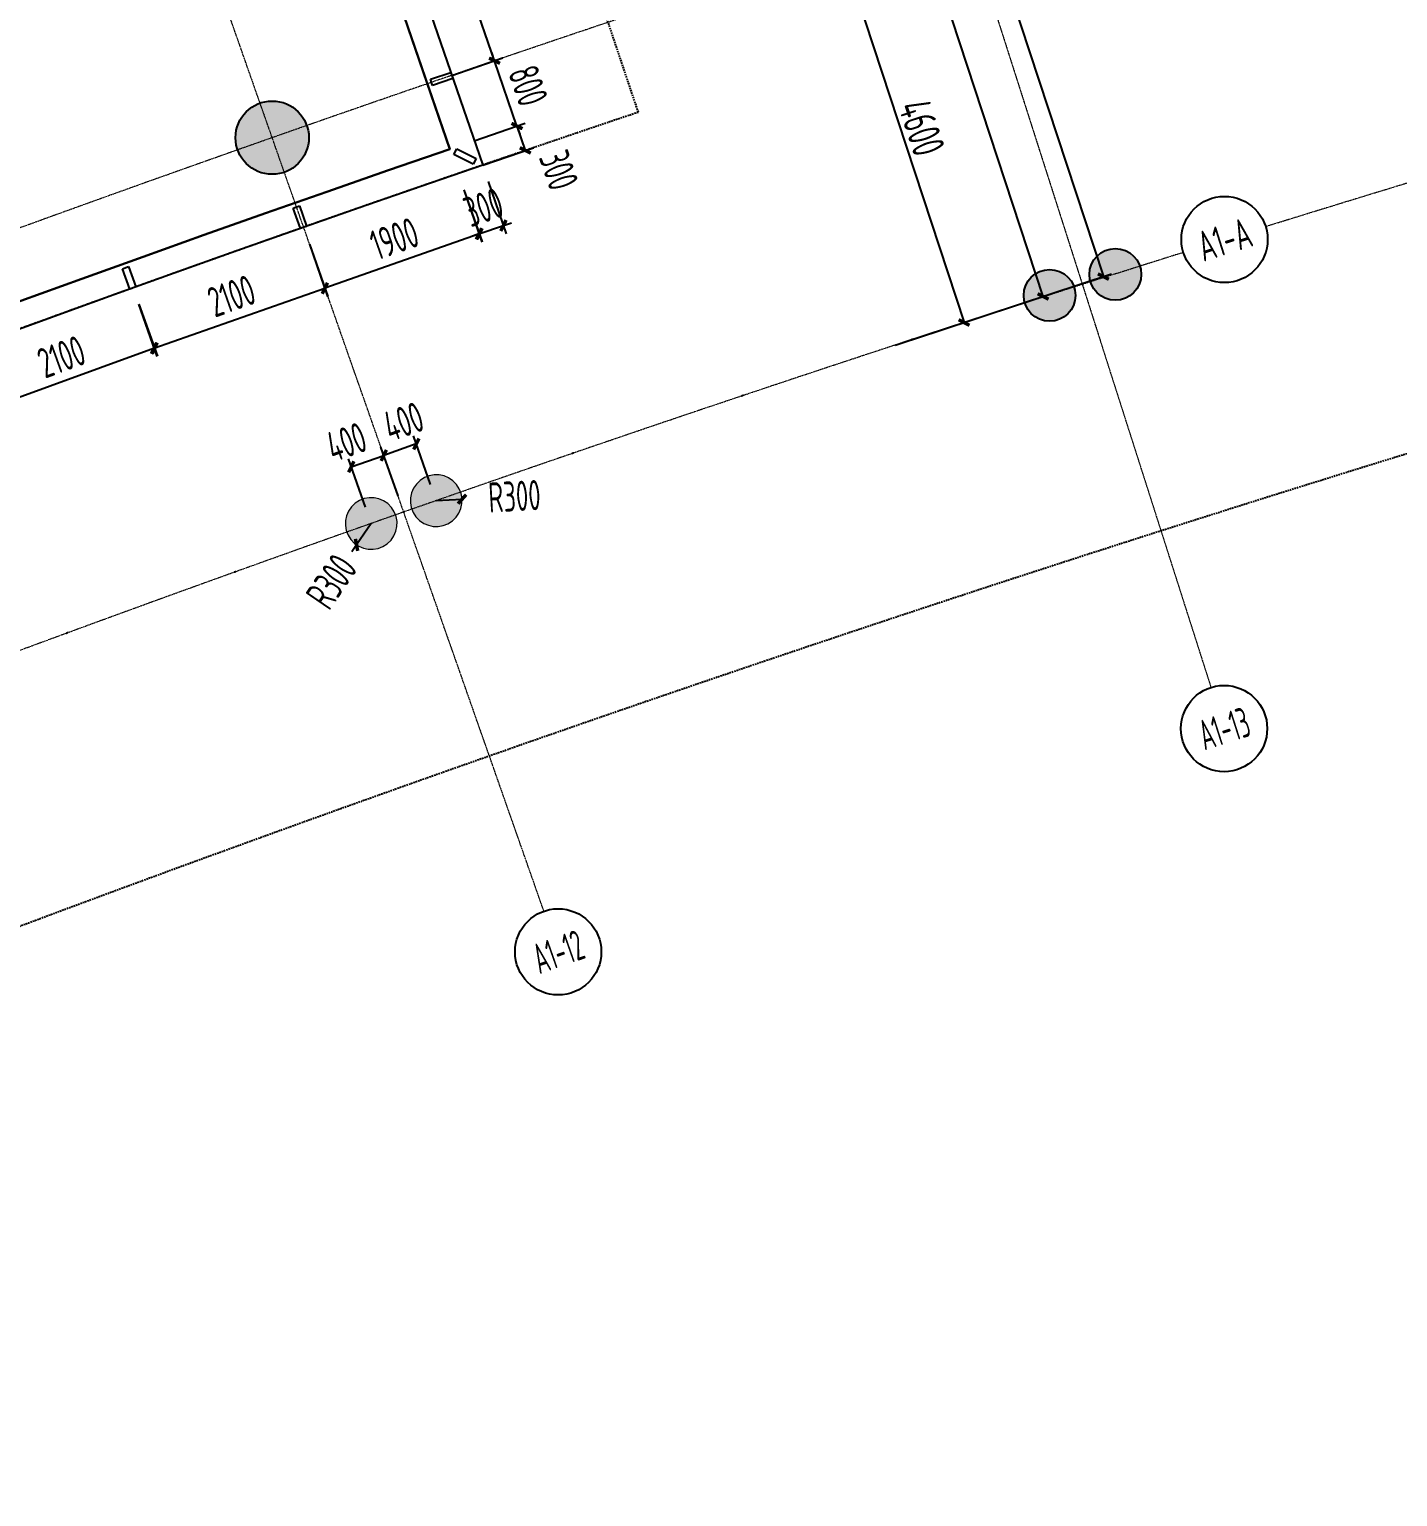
# Model space of a CAD drawing. Header units: millimetres. Extents: x 0 to 12095980, y -6694179 to 0.
# Drawn here: x 11678601 to 11694467, y -6432930 to -6415919 of the extents above; entities that cross this region are included whole.
import ezdxf
from ezdxf.enums import TextEntityAlignment as Align

# ---------------------------------------------------------------- set-up
doc = ezdxf.new("R2010")
doc.units = ezdxf.units.MM
doc.header["$LTSCALE"] = 10
doc.linetypes.add('A1-RG-AXIS$0$CENTER', pattern=[50.8, 31.75, -6.35, 6.35, -6.35])
doc.linetypes.add('A1-RI-F2$0$HIDDEN2', pattern=[0.1875, 0.125, -0.0625])
for name, color, linetype in [('A1-RD-2F$0$A-DIMS-1：100', 1, 'Continuous'), ('A1-RD-2F$0$A-GLAZ', 140, 'Continuous'), ('A1-RD-2F$0$A-louban', 5, 'Continuous'), ('A1-RG-AXIS$0$A-COLU-HATH', 8, 'Continuous'), ('A1-RG-AXIS$0$A-COLUMN', 7, 'Continuous'), ('A1-RG-AXIS$0$A-DETL-PEN0', 247, 'Continuous'), ('A1-RG-AXIS$0$A-DIMS-100', 1, 'Continuous'), ('A1-RG-AXIS$0$A-SYMB-NAME', 13, 'Continuous'), ('A1-RI-F2$0$A-DIMS-1：100', 1, 'Continuous'), ('A1-RI-F2$0$A-FUZHUXIAN', 55, 'A1-RI-F2$0$HIDDEN2'), ('A1-RI-F2$0$A-TEXT1', 4, 'Continuous')]:
    doc.layers.add(name, color=color, linetype=linetype)
doc.layers.add('A1-RG-AXIS$0$A-GRID', color=1, linetype='A1-RG-AXIS$0$CENTER', lineweight=9)
doc.styles.add('A1-RD-2F$0$XD2008', font='xd-hzs.shx', dxfattribs={"width": 0.7, "bigfont": 'xd-hztxt.shx'})
doc.styles.add('A1-RG-AXIS$0$A1-RG-AXIS$0$XD2008', font='xd-hzs.shx', dxfattribs={"width": 0.7, "bigfont": 'xd-hztxt.shx'})
doc.styles.add('A1-RG-AXIS$0$XD2008', font='xd-hzs.shx', dxfattribs={"width": 0.7, "bigfont": 'xd-hztxt.shx'})
doc.styles.add('A1-RI-F2$0$ECADI', font='gbeitc.shx', dxfattribs={"width": 0.7, "bigfont": 'gbcbig.shx'})
doc.styles.add('A1-RI-F2$0$XD2008', font='xd-hzs.shx', dxfattribs={"width": 0.7, "bigfont": 'xd-hztxt.shx'})
doc.dimstyles.new('A1-RD-2F$0$XD100$0', dxfattribs={"dimscale": 100, "dimtxt": 3.5, "dimasz": 2, "dimexe": 1, "dimexo": 2, "dimgap": 1, "dimtad": 1, "dimdec": 0, "dimdsep": 46, "dimtxsty": 'A1-RD-2F$0$XD2008', "dimblk": 'A1-RD-2F$0$_ArchTick', "dimblk1": 'A1-RD-2F$0$_ArchTick', "dimblk2": 'A1-RD-2F$0$_ArchTick', "dimsah": 1, "dimcen": 2.5, "dimclrd": 1, "dimclre": 1, "dimclrt": 4, "dimaunit": 1, "dimadec": 0, "dimazin": 0, "dimtfac": 1, "dimtdec": 0, "dimtix": 1, "dimtmove": 2, "dimatfit": 3, "dimfxl": 1, "dimtolj": 1, "dimtzin": 0, "dimarcsym": 0})
doc.dimstyles.new('A1-RG-AXIS$0$XD100$0', dxfattribs={"dimscale": 100, "dimtxt": 5.5, "dimasz": 1, "dimexe": 1, "dimexo": 2, "dimgap": 0.5, "dimtad": 1, "dimdec": 0, "dimdsep": 46, "dimtxsty": 'A1-RG-AXIS$0$XD2008', "dimblk": 'A1-RG-AXIS$0$_ArchTick', "dimblk1": 'A1-RG-AXIS$0$_ArchTick', "dimblk2": 'A1-RG-AXIS$0$_ArchTick', "dimsah": 1, "dimcen": 2.5, "dimclrt": 4, "dimazin": 0, "dimtfac": 1, "dimtdec": 0, "dimtix": 1, "dimtmove": 0, "dimatfit": 3, "dimfxl": 1, "dimtolj": 1, "dimtzin": 0, "dimarcsym": 0})
doc.dimstyles.new('A1-RI-F2$0$XD100', dxfattribs={"dimscale": 100, "dimtxt": 3.5, "dimasz": 1, "dimexe": 1, "dimexo": 2, "dimgap": 1, "dimtad": 1, "dimdec": 0, "dimdsep": 46, "dimtxsty": 'A1-RI-F2$0$XD2008', "dimblk": 'A1-RI-F2$0$_ArchTick', "dimcen": 2.5, "dimclrd": 1, "dimclre": 1, "dimclrt": 4, "dimaunit": 1, "dimadec": 0, "dimazin": 0, "dimtfac": 1, "dimtdec": 0, "dimtix": 1, "dimtmove": 2, "dimatfit": 3, "dimfxl": 1, "dimtolj": 1, "dimtzin": 0, "dimarcsym": 0})
doc.dimstyles.new('A1-RI-F2$0$XD100$0', dxfattribs={"dimscale": 100, "dimtxt": 3.5, "dimasz": 2, "dimexe": 1, "dimexo": 2, "dimgap": 1, "dimtad": 1, "dimdec": 0, "dimdsep": 46, "dimtxsty": 'A1-RI-F2$0$XD2008', "dimblk1": 'A1-RI-F2$0$_ArchTick', "dimblk2": 'A1-RI-F2$0$_ArchTick', "dimsah": 1, "dimcen": 2.5, "dimclrd": 1, "dimclre": 1, "dimclrt": 4, "dimaunit": 1, "dimadec": 0, "dimazin": 0, "dimtfac": 1, "dimtdec": 0, "dimtix": 1, "dimtmove": 2, "dimatfit": 3, "dimfxl": 1, "dimtolj": 1, "dimtzin": 0, "dimarcsym": 0})

# ---------------------------------------------------------------- blocks, each defined once
blk = doc.blocks.new('A1-RI-F2$0$_ArchTick')
at = {"color": 0, "linetype": 'ByBlock', "const_width": 0.4}
blk.add_lwpolyline([(-0.5, -0.5), (0.5, 0.5)], dxfattribs=at)
blk = doc.blocks.new('*D108')
at = {"layer": 'A1-RI-F2$0$A-DIMS-1：100', "color": 1, "linetype": 'ByBlock', "lineweight": -2, "transparency": 16777216}
for p, q in [((11679737, -6392507), (11682247, -6391681)), ((11682152, -6391712), (11691055, -6418786)), ((11688640, -6419580), (11691150, -6418754))]:
    blk.add_line(p, q, dxfattribs=at)
at = {"layer": 'A1-RI-F2$0$A-DIMS-1：100', "color": 1, "linetype": 'ByBlock', "lineweight": -2, "transparency": 16777216, "xscale": 100, "yscale": 100, "zscale": 100}
for p, rotation in [((11682152, -6391712), 108.2035673494303), ((11691055, -6418786), 288.2035673494303)]:
    blk.add_blockref('A1-RI-F2$0$_ArchTick', p, dxfattribs=dict(at, rotation=rotation))
at = {"layer": 'A1-RI-F2$0$A-DIMS-1：100', "color": 4, "linetype": 'ByBlock', "transparency": 16777216, "insert": (11686865, -6405163), "char_height": 350, "attachment_point": 5, "rotation": 288.2036, "style": 'A1-RI-F2$0$XD2008'}
blk.add_mtext('\\A1;28500', dxfattribs=at)
blk = doc.blocks.new('*D102')
at = {"layer": 'A1-RI-F2$0$A-DIMS-1：100', "color": 1, "linetype": 'ByBlock', "lineweight": -2, "transparency": 16777216}
blk.add_line((11683319, -6421383), (11683619, -6421366), dxfattribs=at)
at = {"layer": 'A1-RI-F2$0$A-DIMS-1：100', "color": 1, "linetype": 'ByBlock', "lineweight": -2, "transparency": 16777216, "xscale": 100, "yscale": 100, "zscale": 100, "rotation": 3.206619954607961}
blk.add_blockref('A1-RI-F2$0$_ArchTick', (11683619, -6421366), dxfattribs=at)
at = {"layer": 'A1-RI-F2$0$A-DIMS-1：100', "color": 4, "linetype": 'ByBlock', "transparency": 16777216, "insert": (11684226, -6421332), "char_height": 350, "attachment_point": 5, "rotation": 3.2066, "style": 'A1-RI-F2$0$XD2008'}
blk.add_mtext('\\A1;R300', dxfattribs=at)
blk = doc.blocks.new('*D103')
at = {"layer": 'A1-RI-F2$0$A-DIMS-1：100', "color": 1, "linetype": 'ByBlock', "lineweight": -2, "transparency": 16777216}
for p, q in [((11682565, -6421648), (11682395, -6421896)), ((11682395, -6421896), (11682339, -6421978))]:
    blk.add_line(p, q, dxfattribs=at)
at = {"layer": 'A1-RI-F2$0$A-DIMS-1：100', "color": 1, "linetype": 'ByBlock', "lineweight": -2, "transparency": 16777216, "xscale": 100, "yscale": 100, "zscale": 100, "rotation": 55.64288706467502}
blk.add_blockref('A1-RI-F2$0$_ArchTick', (11682395, -6421896), dxfattribs=at)
at = {"layer": 'A1-RI-F2$0$A-DIMS-1：100', "color": 4, "linetype": 'ByBlock', "transparency": 16777216, "insert": (11682104, -6422321), "char_height": 350, "attachment_point": 5, "rotation": 55.6429, "style": 'A1-RI-F2$0$XD2008'}
blk.add_mtext('\\A1;R300', dxfattribs=at)
blk = doc.blocks.new('*D104')
at = {"layer": 'A1-RI-F2$0$A-DIMS-1：100', "color": 1, "linetype": 'ByBlock', "lineweight": -2, "transparency": 16777216}
for p, q in [((11683088, -6420726), (11682711, -6420858)), ((11683253, -6421194), (11683055, -6420632)), ((11682876, -6421327), (11682678, -6420764))]:
    blk.add_line(p, q, dxfattribs=at)
at = {"layer": 'A1-RI-F2$0$A-DIMS-1：100', "color": 1, "linetype": 'ByBlock', "lineweight": -2, "transparency": 16777216, "xscale": 100, "yscale": 100, "zscale": 100}
for p, rotation in [((11683088, -6420726), 19.35703132833668), ((11682711, -6420858), 199.3570313283366)]:
    blk.add_blockref('A1-RI-F2$0$_ArchTick', p, dxfattribs=dict(at, rotation=rotation))
at = {"layer": 'A1-RI-F2$0$A-DIMS-1：100', "color": 4, "linetype": 'ByBlock', "transparency": 16777216, "insert": (11682939, -6420467), "char_height": 350, "attachment_point": 5, "rotation": 19.357, "style": 'A1-RI-F2$0$XD2008'}
blk.add_mtext('\\A1;400', dxfattribs=at)
blk = doc.blocks.new('*D105')
at = {"layer": 'A1-RI-F2$0$A-DIMS-1：100', "color": 1, "linetype": 'ByBlock', "lineweight": -2, "transparency": 16777216}
for p, q in [((11682498, -6421460), (11682301, -6420897)), ((11682334, -6420991), (11682711, -6420858)), ((11682876, -6421327), (11682678, -6420764))]:
    blk.add_line(p, q, dxfattribs=at)
at = {"layer": 'A1-RI-F2$0$A-DIMS-1：100', "color": 1, "linetype": 'ByBlock', "lineweight": -2, "transparency": 16777216, "xscale": 100, "yscale": 100, "zscale": 100}
for p, rotation in [((11682334, -6420991), 199.3570313283231), ((11682711, -6420858), 19.3570313283231)]:
    blk.add_blockref('A1-RI-F2$0$_ArchTick', p, dxfattribs=dict(at, rotation=rotation))
at = {"layer": 'A1-RI-F2$0$A-DIMS-1：100', "color": 4, "linetype": 'ByBlock', "transparency": 16777216, "insert": (11682277, -6420704), "char_height": 350, "attachment_point": 5, "rotation": 19.357, "style": 'A1-RI-F2$0$XD2008'}
blk.add_mtext('\\A1;400', dxfattribs=at)
blk = doc.blocks.new('A1-RD-2F$0$_ArchTick')
at = {"color": 0, "linetype": 'ByBlock', "const_width": 0.4}
blk.add_lwpolyline([(-0.5, -0.5), (0.5, 0.5)], dxfattribs=at)
blk = doc.blocks.new('*D649')
at = {"layer": 'A1-RD-2F$0$A-DIMS-1：100', "color": 1, "linetype": 'ByBlock', "lineweight": -2, "transparency": 16777216}
for p, q in [((11681848, -6418411), (11682060, -6419016)), ((11680046, -6419617), (11682027, -6418921)), ((11679867, -6419107), (11680079, -6419712))]:
    blk.add_line(p, q, dxfattribs=at)
at = {"layer": 'A1-RD-2F$0$A-DIMS-1：100', "color": 1, "linetype": 'ByBlock', "lineweight": -2, "transparency": 16777216, "xscale": 100, "yscale": 100, "zscale": 100}
for p, rotation in [((11682027, -6418921), 19.35773855890824), ((11680046, -6419617), 199.3577385589082)]:
    blk.add_blockref('A1-RD-2F$0$_ArchTick', p, dxfattribs=dict(at, rotation=rotation))
at = {"layer": 'A1-RD-2F$0$A-DIMS-1：100', "color": 4, "linetype": 'ByBlock', "transparency": 16777216, "insert": (11680945, -6419010), "char_height": 350, "attachment_point": 5, "rotation": 19.3577, "style": 'A1-RD-2F$0$XD2008'}
blk.add_mtext('\\A1;2100', dxfattribs=at)
blk = doc.blocks.new('*D650')
at = {"layer": 'A1-RD-2F$0$A-DIMS-1：100', "color": 1, "linetype": 'ByBlock', "lineweight": -2, "transparency": 16777216}
for p, q in [((11683032, -6414473), (11683432, -6414335)), ((11683995, -6416283), (11683338, -6414368)), ((11683690, -6416388), (11684090, -6416251))]:
    blk.add_line(p, q, dxfattribs=at)
at = {"layer": 'A1-RD-2F$0$A-DIMS-1：100', "color": 1, "linetype": 'ByBlock', "lineweight": -2, "transparency": 16777216, "xscale": 100, "yscale": 100, "zscale": 100}
for p, rotation in [((11683338, -6414368), 108.9456767238469), ((11683995, -6416283), 288.9456767238469)]:
    blk.add_blockref('A1-RD-2F$0$_ArchTick', p, dxfattribs=dict(at, rotation=rotation))
at = {"layer": 'A1-RD-2F$0$A-DIMS-1：100', "color": 4, "linetype": 'ByBlock', "transparency": 16777216, "insert": (11683926, -6415236), "char_height": 350, "attachment_point": 5, "rotation": 288.9457, "style": 'A1-RD-2F$0$XD2008'}
blk.add_mtext('\\A1;2025', dxfattribs=at)
blk = doc.blocks.new('*D656')
at = {"layer": 'A1-RD-2F$0$A-DIMS-1：100', "color": 1, "linetype": 'ByBlock', "lineweight": -2, "transparency": 16777216}
for p, q in [((11679869, -6419106), (11680088, -6419709)), ((11680054, -6419615), (11678080, -6420332)), ((11677895, -6419823), (11678114, -6420426))]:
    blk.add_line(p, q, dxfattribs=at)
at = {"layer": 'A1-RD-2F$0$A-DIMS-1：100', "color": 1, "linetype": 'ByBlock', "lineweight": -2, "transparency": 16777216, "xscale": 100, "yscale": 100, "zscale": 100}
for p, rotation in [((11680054, -6419615), 19.974587619769), ((11678080, -6420332), 199.974587619769)]:
    blk.add_blockref('A1-RD-2F$0$_ArchTick', p, dxfattribs=dict(at, rotation=rotation))
at = {"layer": 'A1-RD-2F$0$A-DIMS-1：100', "color": 4, "linetype": 'ByBlock', "transparency": 16777216, "insert": (11678973, -6419715), "char_height": 350, "attachment_point": 5, "rotation": 19.9746, "style": 'A1-RD-2F$0$XD2008'}
blk.add_mtext('\\A1;2100', dxfattribs=at)
blk = doc.blocks.new('A1-RD-2F$0$chuangkuang')
at = {"linetype": 'ByBlock'}
for p, q in [((11593433, -6456040), (11593631, -6455887)), ((11593677, -6455946), (11593479, -6456099)), ((11593631, -6455887), (11593677, -6455946)), ((11593479, -6456099), (11593433, -6456040))]:
    blk.add_line(p, q, dxfattribs=at)
blk = doc.blocks.new('*D639')
at = {"layer": 'A1-RD-2F$0$A-DIMS-1：100', "color": 1, "linetype": 'ByBlock', "lineweight": -2, "transparency": 16777216}
for p, q in [((11683640, -6417779), (11683853, -6418383)), ((11683820, -6418289), (11682028, -6418921)), ((11681848, -6418411), (11682061, -6419015))]:
    blk.add_line(p, q, dxfattribs=at)
at = {"layer": 'A1-RD-2F$0$A-DIMS-1：100', "color": 1, "linetype": 'ByBlock', "lineweight": -2, "transparency": 16777216, "xscale": 100, "yscale": 100, "zscale": 100}
for p, rotation in [((11683820, -6418289), 19.42133950908474), ((11682028, -6418921), 199.4213395090847)]:
    blk.add_blockref('A1-RD-2F$0$_ArchTick', p, dxfattribs=dict(at, rotation=rotation))
at = {"layer": 'A1-RD-2F$0$A-DIMS-1：100', "color": 4, "linetype": 'ByBlock', "transparency": 16777216, "insert": (11682833, -6418346), "char_height": 350, "attachment_point": 5, "rotation": 19.4213, "style": 'A1-RD-2F$0$XD2008'}
blk.add_mtext('\\A1;1900', dxfattribs=at)
blk = doc.blocks.new('*D640')
at = {"layer": 'A1-RD-2F$0$A-DIMS-1：100', "color": 1, "linetype": 'ByBlock', "lineweight": -2, "transparency": 16777216}
for p, q in [((11683500, -6416453), (11684089, -6416251)), ((11683995, -6416283), (11683962, -6416188)), ((11684255, -6417040), (11683995, -6416283)), ((11683760, -6417210), (11684349, -6417007)), ((11684255, -6417040), (11684287, -6417134))]:
    blk.add_line(p, q, dxfattribs=at)
at = {"layer": 'A1-RD-2F$0$A-DIMS-1：100', "color": 1, "linetype": 'ByBlock', "lineweight": -2, "transparency": 16777216, "xscale": 100, "yscale": 100, "zscale": 100}
for p, rotation in [((11683995, -6416283), 288.9664747205611), ((11684255, -6417040), 108.9664747205611)]:
    blk.add_blockref('A1-RD-2F$0$_ArchTick', p, dxfattribs=dict(at, rotation=rotation))
at = {"layer": 'A1-RD-2F$0$A-DIMS-1：100', "color": 4, "linetype": 'ByBlock', "transparency": 16777216, "insert": (11684385, -6416572), "char_height": 350, "attachment_point": 5, "rotation": 288.9665, "style": 'A1-RD-2F$0$XD2008'}
blk.add_mtext('\\A1;800', dxfattribs=at)
blk = doc.blocks.new('*D641')
at = {"layer": 'A1-RD-2F$0$A-DIMS-1：100', "color": 1, "linetype": 'ByBlock', "lineweight": -2, "transparency": 16777216}
for p, q in [((11683760, -6417210), (11684349, -6417007)), ((11684255, -6417040), (11684352, -6417323)), ((11683858, -6417493), (11684447, -6417291))]:
    blk.add_line(p, q, dxfattribs=at)
at = {"layer": 'A1-RD-2F$0$A-DIMS-1：100', "color": 1, "linetype": 'ByBlock', "lineweight": -2, "transparency": 16777216, "xscale": 100, "yscale": 100, "zscale": 100}
for p, rotation in [((11684255, -6417040), 108.9619899624668), ((11684352, -6417323), 288.9619899624668)]:
    blk.add_blockref('A1-RD-2F$0$_ArchTick', p, dxfattribs=dict(at, rotation=rotation))
at = {"layer": 'A1-RD-2F$0$A-DIMS-1：100', "color": 4, "linetype": 'ByBlock', "transparency": 16777216, "insert": (11684740, -6417551), "char_height": 350, "attachment_point": 5, "rotation": 288.962, "style": 'A1-RD-2F$0$XD2008'}
blk.add_mtext('\\A1;300', dxfattribs=at)
blk = doc.blocks.new('*D642')
at = {"layer": 'A1-RD-2F$0$A-DIMS-1：100', "color": 1, "linetype": 'ByBlock', "lineweight": -2, "transparency": 16777216}
for p, q in [((11683923, -6417682), (11684131, -6418288)), ((11683639, -6417780), (11683847, -6418386)), ((11683814, -6418291), (11684098, -6418194)), ((11684098, -6418194), (11684193, -6418161)), ((11683814, -6418291), (11683720, -6418324))]:
    blk.add_line(p, q, dxfattribs=at)
at = {"layer": 'A1-RD-2F$0$A-DIMS-1：100', "color": 1, "linetype": 'ByBlock', "lineweight": -2, "transparency": 16777216, "xscale": 100, "yscale": 100, "zscale": 100}
for p, rotation in [((11683814, -6418291), 18.96279555281347), ((11684098, -6418194), 198.9627955528135)]:
    blk.add_blockref('A1-RD-2F$0$_ArchTick', p, dxfattribs=dict(at, rotation=rotation))
at = {"layer": 'A1-RD-2F$0$A-DIMS-1：100', "color": 4, "linetype": 'ByBlock', "transparency": 16777216, "insert": (11683867, -6417982), "char_height": 350, "attachment_point": 5, "rotation": 18.9628, "style": 'A1-RD-2F$0$XD2008'}
blk.add_mtext('\\A1;300', dxfattribs=at)
blk = doc.blocks.new('A1-RG-AXIS$0$_ArchTick')
at = {"color": 0, "linetype": 'ByBlock', "const_width": 0.4}
blk.add_lwpolyline([(-0.5, -0.5), (0.5, 0.5)], dxfattribs=at)
blk = doc.blocks.new('*D724')
at = {"layer": 'A1-RG-AXIS$0$A-DIMS-100', "color": 0, "lineweight": -2, "transparency": 16777216}
for p, q in [((11680096, -6393230), (11681807, -6392668)), ((11690356, -6419016), (11681712, -6392699)), ((11688740, -6419547), (11690451, -6418985))]:
    blk.add_line(p, q, dxfattribs=at)
at = {"layer": 'A1-RG-AXIS$0$A-DIMS-100', "color": 0, "lineweight": -2, "transparency": 16777216, "xscale": 100, "yscale": 100, "zscale": 100}
for p, rotation in [((11681712, -6392699), 108.182712823025), ((11690356, -6419016), 288.182712823025)]:
    blk.add_blockref('A1-RG-AXIS$0$_ArchTick', p, dxfattribs=dict(at, rotation=rotation))
at = {"layer": 'A1-RG-AXIS$0$A-DIMS-100', "color": 4, "transparency": 16777216, "insert": (11686260, -6405784), "char_height": 375, "attachment_point": 5, "rotation": 288.1827, "style": 'A1-RG-AXIS$0$XD2008'}
blk.add_mtext('\\A1;27700', dxfattribs=at)
blk = doc.blocks.new('*D741')
at = {"layer": 'A1-RG-AXIS$0$A-DIMS-100', "color": 0, "lineweight": -2, "transparency": 16777216}
for p, q in [((11687442, -6415132), (11688101, -6414916)), ((11688005, -6414947), (11689439, -6419318)), ((11688876, -6419503), (11689534, -6419287))]:
    blk.add_line(p, q, dxfattribs=at)
at = {"layer": 'A1-RG-AXIS$0$A-DIMS-100', "color": 0, "lineweight": -2, "transparency": 16777216, "xscale": 100, "yscale": 100, "zscale": 100}
for p, rotation in [((11688005, -6414947), 108.1543853283377), ((11689439, -6419318), 288.1543853283377)]:
    blk.add_blockref('A1-RG-AXIS$0$_ArchTick', p, dxfattribs=dict(at, rotation=rotation))
at = {"layer": 'A1-RG-AXIS$0$A-DIMS-100', "color": 4, "transparency": 16777216, "insert": (11688948, -6417058), "char_height": 375, "attachment_point": 5, "rotation": 288.1544, "style": 'A1-RG-AXIS$0$XD2008'}
blk.add_mtext('\\A1;4600', dxfattribs=at)
blk = doc.blocks.new('A1-RG-AXIS$0$Round Column1 - 600 mm Diameter-1418243-一层平面 校行政中心 FIRST FLOOR PLAN')
at = {"layer": 'A1-RG-AXIS$0$A-COLUMN', "lineweight": 9}
for start, end in [(90, 180), (0, 90), (180, 0)]:
    blk.add_arc((0, 0), 300, start, end, dxfattribs=at)
blk = doc.blocks.new('A1-RG-AXIS$0$colu')
at = {"layer": 'A1-RG-AXIS$0$A-COLU-HATH', "linetype": 'ByBlock'}
h = blk.add_hatch(color=256, dxfattribs=at)
h.paths.add_polyline_path([(11591264, -6433839), (11591159, -6433557), (11590222, -6433908), (11590400, -6434382)])
h.paths.add_polyline_path([(11582706, -6437301), (11582516, -6436795), (11581580, -6437146), (11581701, -6437474)])
h.paths.add_polyline_path([(11590472, -6449024), (11591080, -6449817), (11591635, -6449392), (11591027, -6448598)])
h.paths.add_polyline_path([(11597647, -6443800), (11598174, -6444530), (11598741, -6444120), (11598215, -6443391)])
h.paths.add_polyline_path([(11585545, -6442594), (11586154, -6443388), (11586709, -6442962), (11586101, -6442168)])
h.paths.add_polyline_path([(11592849, -6437150), (11593376, -6437880), (11593943, -6437471), (11593417, -6436741)])
h.paths.add_polyline_path([(11606395, -6455924), (11606921, -6456654), (11607489, -6456244), (11606962, -6455514)])
h.paths.add_polyline_path([(11601626, -6449315), (11602153, -6450044), (11602720, -6449635), (11602194, -6448905)])
edge = h.paths.add_edge_path()
edge.add_arc((11595249, -6454684), 425, 0, 360)
edge = h.paths.add_edge_path()
edge.add_arc((11600176, -6461115), 425, 0, 360)
h.paths.add_polyline_path([(11613307, -6451074), (11613812, -6451818), (11614392, -6451425), (11613886, -6450680)])
h.paths.add_polyline_path([(11620356, -6446424), (11620839, -6447183), (11621430, -6446806), (11620946, -6446047)])
h.paths.add_polyline_path([(11615974, -6439552), (11616458, -6440311), (11617048, -6439934), (11616564, -6439175)])
h.paths.add_polyline_path([(11608730, -6444330), (11609235, -6445075), (11609815, -6444682), (11609309, -6443937)])
h.paths.add_polyline_path([(11600306, -6431919), (11600812, -6432664), (11601391, -6432270), (11600885, -6431526)])
h.paths.add_polyline_path([(11607910, -6426904), (11608394, -6427663), (11608984, -6427286), (11608500, -6426527)])
h.paths.add_polyline_path([(11630302, -6423285), (11630693, -6423983), (11631129, -6423739), (11630739, -6423040)])
h.paths.add_polyline_path([(11626248, -6416039), (11626639, -6416737), (11627075, -6416493), (11626684, -6415795)])
h.paths.add_polyline_path([(11627535, -6441978), (11627997, -6442751), (11628598, -6442392), (11628136, -6441619)])
h.paths.add_polyline_path([(11634839, -6437741), (11635279, -6438526), (11635889, -6438184), (11635450, -6437399)])
h.paths.add_polyline_path([(11615655, -6422109), (11616117, -6422881), (11616718, -6422522), (11616256, -6421750)])
h.paths.add_polyline_path([(11619863, -6429147), (11620325, -6429919), (11620926, -6429560), (11620464, -6428788)])
h.paths.add_polyline_path([(11630859, -6430629), (11631299, -6431414), (11631910, -6431072), (11631470, -6430287)])
h.paths.add_polyline_path([(11627539, -6424694), (11627978, -6425480), (11628589, -6425138), (11628150, -6424353)])
h.paths.add_polyline_path([(11623353, -6434983), (11623815, -6435756), (11624415, -6435396), (11623953, -6434624)])
h.paths.add_polyline_path([(11623535, -6417538), (11623974, -6418324), (11624585, -6417982), (11624146, -6417197)])
h.paths.add_polyline_path([(11635339, -6420464), (11635756, -6421262), (11636376, -6420938), (11635960, -6420140)])
h.paths.add_polyline_path([(11645506, -6407138), (11645842, -6407864), (11645388, -6408074), (11645053, -6407348)])
h.paths.add_polyline_path([(11648218, -6414201), (11648554, -6414927), (11649008, -6414718), (11648672, -6413991)])
h.paths.add_polyline_path([(11649797, -6429904), (11650191, -6430713), (11650820, -6430407), (11650426, -6429597)])
h.paths.add_polyline_path([(11632163, -6412872), (11631542, -6413196), (11632283, -6414615), (11632904, -6414290)])
h.paths.add_polyline_path([(11648553, -6404923), (11647915, -6405211), (11648573, -6406669), (11649211, -6406381)])
h.paths.add_polyline_path([(11638488, -6426491), (11638905, -6427289), (11639525, -6426965), (11639108, -6426167)])
h.paths.add_polyline_path([(11646232, -6422575), (11646626, -6423384), (11647255, -6423078), (11646862, -6422268)])
h.paths.add_polyline_path([(11643258, -6416460), (11643651, -6417269), (11644281, -6416963), (11643887, -6416153)])
edge = h.paths.add_edge_path()
edge.add_arc((11640554, -6410101), 425, 0, 360)
h.paths.add_polyline_path([(11642262, -6433715), (11642678, -6434512), (11643299, -6434188), (11642882, -6433391)])
h.paths.add_polyline_path([(11657439, -6426310), (11657809, -6427131), (11658447, -6426843), (11658077, -6426022)])
h.paths.add_polyline_path([(11654086, -6418882), (11654456, -6419702), (11655094, -6419414), (11654724, -6418594)])
h.paths.add_polyline_path([(11659423, -6409141), (11659770, -6409971), (11660416, -6409702), (11660069, -6408871)])
h.paths.add_polyline_path([(11651288, -6412684), (11651658, -6413504), (11652296, -6413216), (11651926, -6412396)])
h.paths.add_polyline_path([(11672567, -6404095), (11672841, -6404846), (11673311, -6404675), (11673037, -6403924)])
h.paths.add_polyline_path([(11669749, -6396288), (11670092, -6397229), (11670562, -6397058), (11670219, -6396117)])
h.paths.add_polyline_path([(11678236, -6409178), (11678568, -6410121), (11679228, -6409889), (11678897, -6408946)])
h.paths.add_polyline_path([(11675949, -6402668), (11676281, -6403611), (11676941, -6403379), (11676610, -6402436)])
h.paths.add_polyline_path([(11662042, -6415416), (11662388, -6416247), (11663034, -6415977), (11662688, -6415147)])
h.paths.add_polyline_path([(11670094, -6412181), (11670417, -6413021), (11671070, -6412770), (11670748, -6411930)])
h.paths.add_polyline_path([(11656266, -6401573), (11656651, -6402496), (11657297, -6402226), (11656912, -6401304)])
h.paths.add_polyline_path([(11664718, -6398177), (11665077, -6399111), (11665730, -6398860), (11665372, -6397926)])
h.paths.add_polyline_path([(11667657, -6405832), (11667980, -6406673), (11668633, -6406422), (11668311, -6405582)])
h.paths.add_polyline_path([(11673265, -6395025), (11673596, -6395969), (11674256, -6395737), (11673925, -6394793)])
edge = h.paths.add_edge_path()
edge.add_arc((11681417, -6417175), 425, 0, 360)
h.paths.add_polyline_path([(11673015, -6419789), (11673338, -6420629), (11673991, -6420379), (11673669, -6419538)])
h.paths.add_polyline_path([(11665180, -6422938), (11665527, -6423769), (11666173, -6423499), (11665826, -6422668)])
for points in [[(11683554, -6421196, 0.414214), (11683132, -6421148, 0.414214), (11683085, -6421570, 1)], [(11682799, -6421461, 0.414214), (11682378, -6421414, 0.414214), (11682330, -6421835, 1)]]:
    blk.add_hatch(color=256, dxfattribs=at).paths.add_polyline_path(points)
at = {"layer": 'A1-RG-AXIS$0$A-COLUMN'}
blk.add_circle((11681417, -6417175), 425, dxfattribs=at)
at = {"layer": 'A1-RG-AXIS$0$A-COLUMN', "rotation": 38.5387103980395}
for p in [(11683319, -6421383), (11682565, -6421648)]:
    blk.add_blockref('A1-RG-AXIS$0$Round Column1 - 600 mm Diameter-1418243-一层平面 校行政中心 FIRST FLOOR PLAN', p, dxfattribs=at)
blk = doc.blocks.new('A1-RG-AXIS$0$A1zhouhao')
at = {"color": 13}
blk.add_circle((11937809, -6402822), 500, dxfattribs=at)
at = {"style": 'A1-RG-AXIS$0$A1-RG-AXIS$0$XD2008', "width": 0.7}
blk.add_attdef('GRID', text='', height=500, dxfattribs=at).set_placement((11937809, -6402822), align=Align.MIDDLE)
blk = doc.blocks.new('A1-RD-2F')
at = {"layer": 'A1-RD-2F$0$A-GLAZ', "ltscale": 0.25}
for p, q in [((11680188.7, -6406805.6), (11683857.5, -6417493.4)), ((11680002.4, -6407186.8), (11683476.3, -6417307.1))]:
    blk.add_line(p, q, dxfattribs=at)
for radius, start, end in [(292800, 108.984813, 127.828852), (292500, 108.926088, 127.887577), (292500, 108.926088, 127.887577)]:
    blk.add_arc((11778729.3, -6694180.2), radius, start, end, dxfattribs=at)
at = {"layer": 'A1-RD-2F$0$A-louban'}
blk.add_lwpolyline([(11599153.7, -6462913.2, -0.0824084), (11683476.3, -6417307.1), (11680002.4, -6407186.8, 0.0013421)], format="xyb", dxfattribs=at)
at = {"linetype": 'ByBlock'}
for p, rotation in [((20556756.3, -16283286), 161.0772922762194), ((10981199.3, -19668691.9), 116.0772921851781), ((1877216.5, -15360229), 71.47782719005824), ((1941453.3, -15432999.2), 71.900397145573)]:
    blk.add_blockref('A1-RD-2F$0$chuangkuang', p, dxfattribs=dict(at, rotation=rotation))
at = {"layer": 'A1-RD-2F$0$A-DIMS-1：100', "color": 3, "linetype": 'ByBlock'}
for p1, p2, distance, picture, middle in [((11683500.3, -6416453), (11682842.9, -6414537.7), -523, '*D650', (11683926.4, -6415236.2)), ((11683570.9, -6417274.6), (11683310.9, -6416518.1), -723.2, '*D640', (11684384.9, -6416571.9)), ((11683573.7, -6417590.9), (11683857.5, -6417493.3), -740.4, '*D642', (11683866.9, -6417982.3)), ((11683573.7, -6417590.9), (11681781.9, -6418222.6), 740.4, '*D639', (11682832.6, -6418345.7)), ((11679800.3, -6418918), (11681781.6, -6418221.9), -741.2, '*D649', (11680945.5, -6419009.8)), ((11679800.3, -6418918), (11677826.4, -6419635.4), 741.2, '*D656', (11678972.6, -6419714.8))]:
    dim = blk.add_aligned_dim(p1=p1, p2=p2, distance=distance, dimstyle='A1-RD-2F$0$XD100$0', override={"dimasz": 1}, dxfattribs=at)
    dim.commit()
    dim.dimension.update_dxf_attribs({"geometry": picture, "text_midpoint": middle})
dim = blk.add_linear_dim(base=(11684352.3, -6417323.3), p1=(11683570.9, -6417274.6), p2=(11683668.4, -6417558.3), angle=288.96199, dimstyle='A1-RD-2F$0$XD100$0', override={"dimasz": 1}, dxfattribs=at)
dim.commit()
dim.dimension.update_dxf_attribs({"geometry": '*D641', "text_midpoint": (11684739.8, -6417550.5), "dimtype": 129})
blk = doc.blocks.new('A1-RG-AXIS')
at = {"layer": 'A1-RG-AXIS$0$A-COLU-HATH', "linetype": 'ByBlock'}
h = blk.add_hatch(color=256, dxfattribs=at)
edge = h.paths.add_edge_path()
edge.add_arc((11691193.1, -6418760.1), 300, 0, 360)
h = blk.add_hatch(color=256, dxfattribs=at)
edge = h.paths.add_edge_path()
edge.add_arc((11690430.9, -6419003.5), 300, 0, 360)
at = {"layer": 'A1-RG-AXIS$0$A-COLUMN', "linetype": 'ByBlock'}
for centre in [(11691193.1, -6418760.1), (11690430.9, -6419003.5)]:
    blk.add_circle(centre, 300, dxfattribs=at)
at = {"layer": 'A1-RG-AXIS$0$A-DETL-PEN0', "linetype": 'A1-RG-AXIS$0$CENTER'}
for centre, radius, start, end in [((11778731.3, -6694179.2), 289000.1, 108.120828, 108.124793), ((11778731.2, -6694179), 288999.9, 108.532183, 108.536148), ((11778731.2, -6694179.1), 288999.9, 108.943537, 108.947502), ((11778731.2, -6694179.2), 289000, 109.354892, 109.358857), ((11778731.3, -6694179.2), 289000, 109.766198, 109.770163), ((11778731.3, -6694179.3), 289000.1, 110.177601, 110.181566)]:
    blk.add_arc(centre, radius, start, end, dxfattribs=at)
at = {"layer": 'A1-RG-AXIS$0$A-GRID', "ltscale": 0.05}
blk.add_line((11687617.4, -6408878.6), (11692302.5, -6423548.9), dxfattribs=at)
at = {"layer": 'A1-RG-AXIS$0$A-GRID', "linetype": 'A1-RG-AXIS$0$CENTER', "ltscale": 0.05}
blk.add_lwpolyline([(11684567.3, -6426142.2), (11670777.5, -6386890)], dxfattribs=at)
blk.add_lwpolyline([(11682866.1, -6392336.6, 0.1037295), (11569674.9, -6456283.6, 0.1037295)], format="xyb", dxfattribs=at)
at = {"layer": 'A1-RG-AXIS$0$A-GRID', "ltscale": 0.05}
for points in [[(11759426.3, -6405824.2, 0.0587072), (11692937.2, -6418207.1, 0.0587072)], [(11690526.8, -6414141.5, 0.1045274), (11584753.6, -6473784.9)], [(11691982.8, -6418505.6, 0.1046378), (11587756.3, -6477270.1)]]:
    blk.add_lwpolyline(points, format="xyb", dxfattribs=at)
at = {"layer": 'A1-RG-AXIS$0$A-GRID', "linetype": 'A1-RG-AXIS$0$CENTER', "ltscale": 0.05}
blk.add_arc((11778731.9, -6694178.6), 308600, 107.574373, 131.323037, dxfattribs=at)
at = {"layer": 'A1-RG-AXIS$0$A-GRID', "ltscale": 0.05}
blk.add_arc((11778731.9, -6694178.6), 301700, 107.53359, 131.336201, dxfattribs=at)
at = {"layer": 'A1-RG-AXIS$0$A-COLU-HATH', "linetype": 'ByBlock'}
blk.add_blockref('A1-RG-AXIS$0$colu', (0, 0), dxfattribs=at)
at = {"layer": 'A1-RG-AXIS$0$A-SYMB-NAME', "linetype": 'ByBlock'}
ref = blk.add_blockref('A1-RG-AXIS$0$A1zhouhao', (-1618962.3, -3905692.8), dxfattribs=dict(at, rotation=17.51742783119421))
ref.add_attrib('GRID', 'A1-A', dxfattribs={"layer": '0', "color": 4, "height": 350, "rotation": 17.51743, "style": 'A1-RG-AXIS$0$A1-RG-AXIS$0$XD2008', "width": 0.7}).set_placement((11692459.4, -6418355.2), align=Align.MIDDLE)
ref = blk.add_blockref('A1-RG-AXIS$0$A1zhouhao', (-1627399.7, -3956455.3), dxfattribs=dict(at, rotation=17.71145616719129))
ref.add_attrib('GRID', 'A1-13', dxfattribs={"layer": '0', "color": 4, "height": 350, "rotation": 17.71146, "style": 'A1-RG-AXIS$0$A1-RG-AXIS$0$XD2008', "width": 0.6}).set_placement((11692454.6, -6424025.2), align=Align.MIDDLE)
ref = blk.add_blockref('A1-RG-AXIS$0$A1zhouhao', (-1700488.6, -4342564.7), dxfattribs=dict(at, rotation=19.35703132218713))
ref.add_attrib('GRID', 'A1-12', dxfattribs={"layer": '0', "color": 4, "height": 350, "rotation": 19.35703, "style": 'A1-RG-AXIS$0$A1-RG-AXIS$0$XD2008', "width": 0.6}).set_placement((11684733, -6426614), align=Align.MIDDLE)
at = {"layer": 'A1-RG-AXIS$0$A-DIMS-100'}
for p1, p2, distance, picture, middle in [((11688550, -6419609.5), (11679906.2, -6393292.6), -1900.9, '*D724', (11686259.7, -6405783.8)), ((11687252.5, -6415193.8), (11688685.7, -6419564.9), 792.5, '*D741', (11688947.8, -6417058.5))]:
    dim = blk.add_aligned_dim(p1=p1, p2=p2, distance=distance, dimstyle='A1-RG-AXIS$0$XD100$0', override={"dimtxt": 3.75}, dxfattribs=at)
    dim.commit()
    dim.dimension.update_dxf_attribs({"geometry": picture, "text_midpoint": middle})
blk = doc.blocks.new('A1-RI-F2')
at = {"layer": 'A1-RI-F2$0$A-FUZHUXIAN', "ltscale": 15}
blk.add_lwpolyline([(11697385.2, -6408952.1, 0.0114998), (11684356.2, -6412994.1), (11685659.5, -6416881.5, 0.0845607), (11599102.5, -6463333.2), (11592167, -6454412), (11594287.7, -6452776.4, 0), (11592699.6, -6450703.6, 0.0170298), (11576443.9, -6463978.8), (11589775.5, -6479462.1, -0.111917), (11700888.4, -6418975.6, -0.111917)], format="xyb", dxfattribs=at)
at = {"color": 3, "linetype": 'ByBlock'}
blk.add_blockref('A1-RD-2F', (0, 0), dxfattribs=at)
at = {"linetype": 'ByBlock'}
blk.add_blockref('A1-RG-AXIS', (0, 0), dxfattribs=at)
at = {"layer": 'A1-RI-F2$0$A-TEXT1', "style": 'A1-RI-F2$0$ECADI', "width": 0.7}
for tag, p in [('（-0.050）', (11749732.1, -6422418.7)), ('（结构标高）', (11757640.8, -6422418.7))]:
    blk.add_attdef(tag, p, '', height=375, dxfattribs=at)
at = {"layer": 'A1-RI-F2$0$A-DIMS-1：100', "color": 3, "linetype": 'ByBlock'}
dim = blk.add_aligned_dim(p1=(11679546.9, -6392569), p2=(11688450, -6419642.3), distance=2742.4, dimstyle='A1-RI-F2$0$XD100$0', override={"dimasz": 1}, dxfattribs=at)
dim.commit()
dim.dimension.update_dxf_attribs({"geometry": '*D108', "text_midpoint": (11686864.9, -6405163)})
for p1, angle, picture, middle in [((11683319.3, -6421383), 199.35703, '*D104', (11682938.9, -6420467)), ((11682564.5, -6421648.2), 19.35703, '*D105', (11682277, -6420704.2))]:
    dim = blk.add_linear_dim(base=(11682711, -6420858.5), p1=p1, p2=(11682941.9, -6421515.6), angle=angle, dimstyle='A1-RI-F2$0$XD100$0', override={"dimasz": 1}, dxfattribs=at)
    dim.commit()
    dim.dimension.update_dxf_attribs({"geometry": picture, "text_midpoint": middle, "dimtype": 129})
for center, mpoint, picture, middle in [((11683319.3, -6421383), (11683618.8, -6421366.3), '*D102', (11684226.2, -6421332.2)), ((11682564.5, -6421648.2), (11682395.2, -6421895.9), '*D103', (11682104.4, -6422321.3))]:
    dim = blk.add_radius_dim(center=center, mpoint=mpoint, dimstyle='A1-RI-F2$0$XD100', override={"dimblk1": 'A1-RI-F2$0$_ArchTick', "dimblk2": 'A1-RI-F2$0$_ArchTick', "dimsah": 1}, dxfattribs=at)
    dim.commit()
    dim.dimension.update_dxf_attribs({"geometry": picture, "text_midpoint": middle, "dimtype": 132})

msp = doc.modelspace()

# ---------------------------------------------------------------- block references
msp.add_blockref('A1-RI-F2', (0, 0))

doc.saveas('drawing.dxf')
